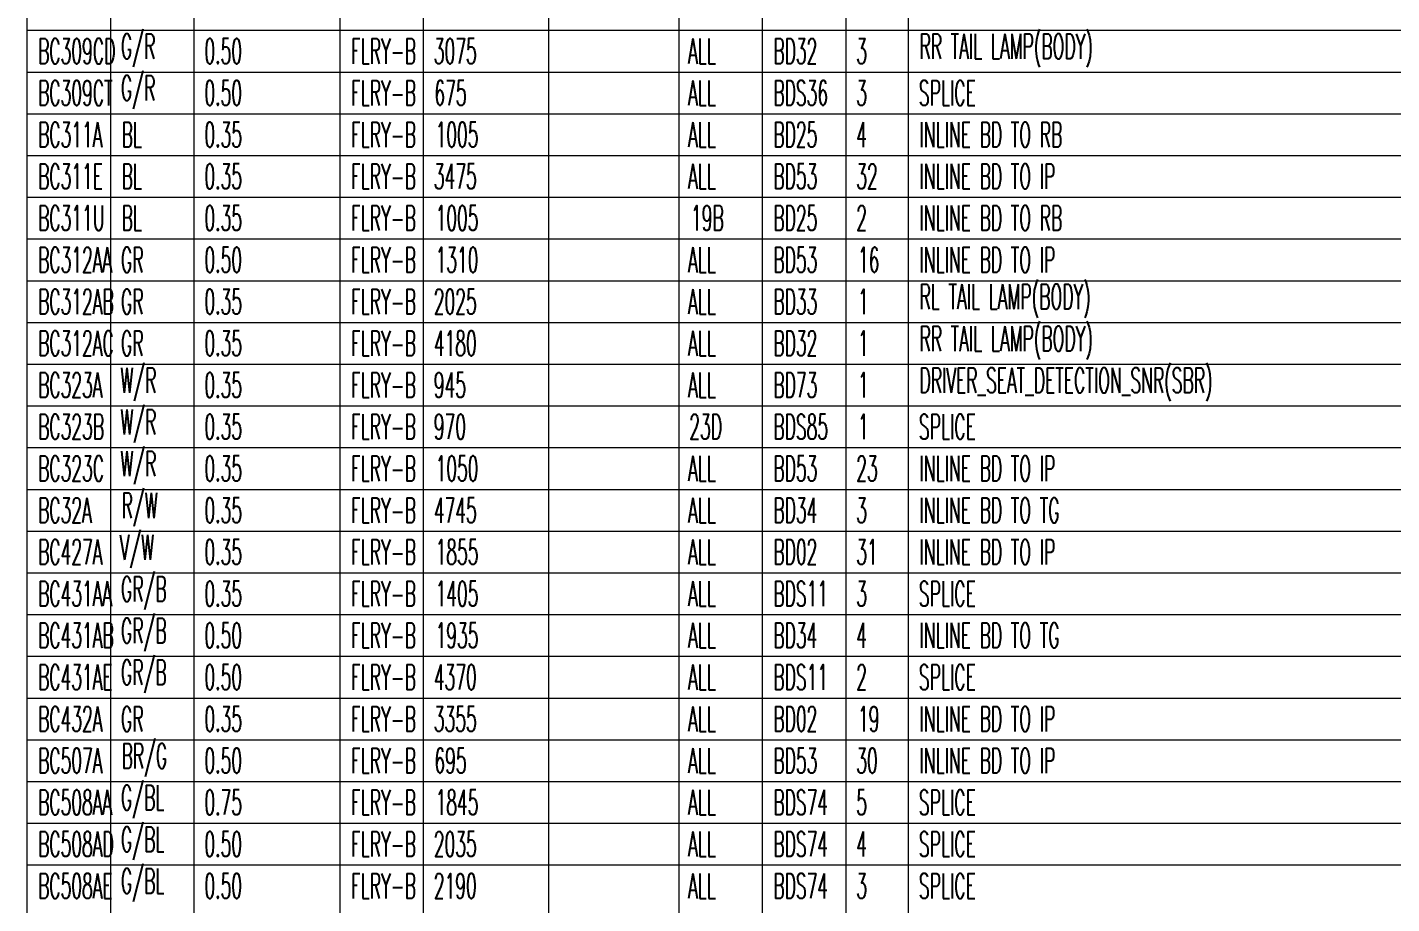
# Model space of a CAD drawing. Header units: inches. Extents: x 47316 to 59086, y 3141 to 11743.
# Drawn here: x 54078.1 to 54241.6, y 6142 to 6247 of the extents above; entities that cross this region are included whole.
import ezdxf

# ---------------------------------------------------------------- set-up
doc = ezdxf.new("R2010")
doc.units = ezdxf.units.IN
doc.header["$MEASUREMENT"] = 0
doc.styles.get("Standard").update_dxf_attribs({"font": ''})
doc.styles.get('Standard').set_extended_font_data('SimSun')

msp = doc.modelspace()

# ---------------------------------------------------------------- linework, layer by layer
at = {"color": 0, "linetype": 'Continuous', "lineweight": 15}
for p, q in [((54078.14, 5891.63), (54078.14, 6396.63)), ((54088.14, 5891.63), (54088.14, 6396.63)), ((54098.14, 5891.63), (54098.14, 6396.63)), ((54115.61, 5891.63), (54115.61, 6396.63)), ((54125.61, 5891.63), (54125.61, 6396.63)), ((54140.61, 5891.63), (54140.61, 6396.63)), ((54156.21, 5891.63), (54156.21, 6396.63)), ((54166.21, 5891.63), (54166.21, 6396.63)), ((54176.21, 5891.63), (54176.21, 6396.63)), ((54183.71, 5891.63), (54183.71, 6396.63)), ((54078.14, 6246.63), (54404.99, 6246.63)), ((54078.14, 6241.63), (54404.99, 6241.63)), ((54078.14, 6236.63), (54404.99, 6236.63)), ((54078.14, 6231.63), (54404.99, 6231.63)), ((54078.14, 6226.63), (54404.99, 6226.63)), ((54078.14, 6221.63), (54404.99, 6221.63)), ((54078.14, 6216.63), (54404.99, 6216.63)), ((54078.14, 6211.63), (54404.99, 6211.63)), ((54078.14, 6206.63), (54404.99, 6206.63)), ((54078.14, 6201.63), (54404.99, 6201.63)), ((54078.14, 6196.63), (54404.99, 6196.63)), ((54078.14, 6191.63), (54404.99, 6191.63)), ((54078.14, 6186.63), (54404.99, 6186.63)), ((54078.14, 6181.63), (54404.99, 6181.63)), ((54078.14, 6176.63), (54404.99, 6176.63)), ((54078.14, 6171.63), (54404.99, 6171.63)), ((54078.14, 6166.63), (54404.99, 6166.63)), ((54078.14, 6161.63), (54404.99, 6161.63)), ((54078.14, 6156.63), (54404.99, 6156.63)), ((54078.14, 6151.63), (54404.99, 6151.63)), ((54078.14, 6146.63), (54404.99, 6146.63))]:
    msp.add_line(p, q, dxfattribs=at)

# ---------------------------------------------------------------- texts
at = {"color": 7, "linetype": 'Continuous', "lineweight": 15, "char_height": 3, "attachment_point": 1}
for s, insert, width in [('\\Fromans.shx;\\W0.5000000000;\\T1.0000000000;\\o\\lG/R', (54089.36, 6246.2), 4.5714), ('\\Fromans.shx;\\W0.5000000000;\\T1.0000000000;\\o\\lRR TAIL LAMP(BODY)', (54185, 6246.2), 23.7857), ('\\Fromans.shx;\\W0.5000000000;\\T1.0000000000;\\o\\lBC309CD', (54079.43, 6245.63), 10.2857), ('\\Fromans.shx;\\W0.5000000000;\\T1.0000000000;\\o\\l0.50', (54099.36, 6245.63), 5), ('\\Fromans.shx;\\W0.5000000000;\\T1.0000000000;\\o\\lFLRY-B', (54116.9, 6245.63), 8.6429), ('\\Fromans.shx;\\W0.5000000000;\\T1.0000000000;\\o\\l3075', (54126.83, 6245.63), 5.7143), ('\\Fromans.shx;\\W0.5000000000;\\T1.0000000000;\\o\\lALL', (54157.28, 6245.63), 3.7143), ('\\Fromans.shx;\\W0.5000000000;\\T1.0000000000;\\o\\lBD32', (54167.5, 6245.63), 5.8571), ('\\Fromans.shx;\\W0.5000000000;\\T1.0000000000;\\o\\l3', (54177.43, 6245.63), 1.4286), ('\\Fromans.shx;\\W0.5000000000;\\T1.0000000000;\\o\\lG/R', (54089.36, 6241.2), 4.5714), ('\\Fromans.shx;\\W0.5000000000;\\T1.0000000000;\\o\\lBC309CT', (54079.43, 6240.63), 9.9286), ('\\Fromans.shx;\\W0.5000000000;\\T1.0000000000;\\o\\l0.50', (54099.36, 6240.63), 5), ('\\Fromans.shx;\\W0.5000000000;\\T1.0000000000;\\o\\lFLRY-B', (54116.9, 6240.63), 8.6429), ('\\Fromans.shx;\\W0.5000000000;\\T1.0000000000;\\o\\l675', (54126.9, 6240.63), 4.2857), ('\\Fromans.shx;\\W0.5000000000;\\T1.0000000000;\\o\\lALL', (54157.28, 6240.63), 3.7143), ('\\Fromans.shx;\\W0.5000000000;\\T1.0000000000;\\o\\lBDS36', (54167.5, 6240.63), 7.2857), ('\\Fromans.shx;\\W0.5000000000;\\T1.0000000000;\\o\\l3', (54177.43, 6240.63), 1.4286), ('\\Fromans.shx;\\W0.5000000000;\\T1.0000000000;\\o\\lSPLICE', (54184.93, 6240.63), 7.5714), ('\\Fromans.shx;\\W0.5000000000;\\T1.0000000000;\\o\\lBC311A', (54079.43, 6235.63), 8.5714), ('\\Fromans.shx;\\W0.5000000000;\\T1.0000000000;\\o\\lBL', (54089.43, 6235.63), 2.7143), ('\\Fromans.shx;\\W0.5000000000;\\T1.0000000000;\\o\\l0.35', (54099.36, 6235.63), 5), ('\\Fromans.shx;\\W0.5000000000;\\T1.0000000000;\\o\\lFLRY-B', (54116.9, 6235.63), 8.6429), ('\\Fromans.shx;\\W0.5000000000;\\T1.0000000000;\\o\\l1005', (54127.04, 6235.63), 5.7143), ('\\Fromans.shx;\\W0.5000000000;\\T1.0000000000;\\o\\lALL', (54157.28, 6235.63), 3.7143), ('\\Fromans.shx;\\W0.5000000000;\\T1.0000000000;\\o\\lBD25', (54167.5, 6235.63), 5.8571), ('\\Fromans.shx;\\W0.5000000000;\\T1.0000000000;\\o\\l4', (54177.43, 6235.63), 1.4286), ('\\Fromans.shx;\\W0.5000000000;\\T1.0000000000;\\o\\lINLINE BD TO RB', (54185, 6235.63), 20.0714), ('\\Fromans.shx;\\W0.5000000000;\\T1.0000000000;\\o\\lBC311E', (54079.43, 6230.63), 8.6429), ('\\Fromans.shx;\\W0.5000000000;\\T1.0000000000;\\o\\lBL', (54089.43, 6230.63), 2.7143), ('\\Fromans.shx;\\W0.5000000000;\\T1.0000000000;\\o\\l0.35', (54099.36, 6230.63), 5), ('\\Fromans.shx;\\W0.5000000000;\\T1.0000000000;\\o\\lFLRY-B', (54116.9, 6230.63), 8.6429), ('\\Fromans.shx;\\W0.5000000000;\\T1.0000000000;\\o\\l3475', (54126.83, 6230.63), 5.7143), ('\\Fromans.shx;\\W0.5000000000;\\T1.0000000000;\\o\\lALL', (54157.28, 6230.63), 3.7143), ('\\Fromans.shx;\\W0.5000000000;\\T1.0000000000;\\o\\lBD53', (54167.5, 6230.63), 5.8571), ('\\Fromans.shx;\\W0.5000000000;\\T1.0000000000;\\o\\l32', (54177.43, 6230.63), 2.8571), ('\\Fromans.shx;\\W0.5000000000;\\T1.0000000000;\\o\\lINLINE BD TO IP', (54185, 6230.63), 19.1429), ('\\Fromans.shx;\\W0.5000000000;\\T1.0000000000;\\o\\lBC311U', (54079.43, 6225.63), 8.8571), ('\\Fromans.shx;\\W0.5000000000;\\T1.0000000000;\\o\\lBL', (54089.43, 6225.63), 2.7143), ('\\Fromans.shx;\\W0.5000000000;\\T1.0000000000;\\o\\l0.35', (54099.36, 6225.63), 5), ('\\Fromans.shx;\\W0.5000000000;\\T1.0000000000;\\o\\lFLRY-B', (54116.9, 6225.63), 8.6429), ('\\Fromans.shx;\\W0.5000000000;\\T1.0000000000;\\o\\l1005', (54127.04, 6225.63), 5.7143), ('\\Fromans.shx;\\W0.5000000000;\\T1.0000000000;\\o\\l19B', (54157.64, 6225.63), 4.3571), ('\\Fromans.shx;\\W0.5000000000;\\T1.0000000000;\\o\\lBD25', (54167.5, 6225.63), 5.8571), ('\\Fromans.shx;\\W0.5000000000;\\T1.0000000000;\\o\\l2', (54177.43, 6225.63), 1.4286), ('\\Fromans.shx;\\W0.5000000000;\\T1.0000000000;\\o\\lINLINE BD TO RB', (54185, 6225.63), 20.0714), ('\\Fromans.shx;\\W0.5000000000;\\T1.0000000000;\\o\\lBC312AA', (54079.43, 6220.63), 9.8571), ('\\Fromans.shx;\\W0.5000000000;\\T1.0000000000;\\o\\lGR', (54089.36, 6220.63), 3), ('\\Fromans.shx;\\W0.5000000000;\\T1.0000000000;\\o\\l0.50', (54099.36, 6220.63), 5), ('\\Fromans.shx;\\W0.5000000000;\\T1.0000000000;\\o\\lFLRY-B', (54116.9, 6220.63), 8.6429), ('\\Fromans.shx;\\W0.5000000000;\\T1.0000000000;\\o\\l1310', (54127.04, 6220.63), 5.7143), ('\\Fromans.shx;\\W0.5000000000;\\T1.0000000000;\\o\\lALL', (54157.28, 6220.63), 3.7143), ('\\Fromans.shx;\\W0.5000000000;\\T1.0000000000;\\o\\lBD53', (54167.5, 6220.63), 5.8571), ('\\Fromans.shx;\\W0.5000000000;\\T1.0000000000;\\o\\l16', (54177.64, 6220.63), 2.8571), ('\\Fromans.shx;\\W0.5000000000;\\T1.0000000000;\\o\\lINLINE BD TO IP', (54185, 6220.63), 19.1429), ('\\Fromans.shx;\\W0.5000000000;\\T1.0000000000;\\o\\lRL TAIL LAMP(BODY)', (54185, 6216.2), 23.5), ('\\Fromans.shx;\\W0.5000000000;\\T1.0000000000;\\o\\lBC312AB', (54079.43, 6215.63), 10.0714), ('\\Fromans.shx;\\W0.5000000000;\\T1.0000000000;\\o\\lGR', (54089.36, 6215.63), 3), ('\\Fromans.shx;\\W0.5000000000;\\T1.0000000000;\\o\\l0.35', (54099.36, 6215.63), 5), ('\\Fromans.shx;\\W0.5000000000;\\T1.0000000000;\\o\\lFLRY-B', (54116.9, 6215.63), 8.6429), ('\\Fromans.shx;\\W0.5000000000;\\T1.0000000000;\\o\\l2025', (54126.83, 6215.63), 5.7143), ('\\Fromans.shx;\\W0.5000000000;\\T1.0000000000;\\o\\lALL', (54157.28, 6215.63), 3.7143), ('\\Fromans.shx;\\W0.5000000000;\\T1.0000000000;\\o\\lBD33', (54167.5, 6215.63), 5.8571), ('\\Fromans.shx;\\W0.5000000000;\\T1.0000000000;\\o\\l1', (54177.64, 6215.63), 1.4286), ('\\Fromans.shx;\\W0.5000000000;\\T1.0000000000;\\o\\lBC312AC', (54079.43, 6210.63), 10.0714), ('\\Fromans.shx;\\W0.5000000000;\\T1.0000000000;\\o\\lGR', (54089.36, 6210.63), 3), ('\\Fromans.shx;\\W0.5000000000;\\T1.0000000000;\\o\\l0.35', (54099.36, 6210.63), 5), ('\\Fromans.shx;\\W0.5000000000;\\T1.0000000000;\\o\\lFLRY-B', (54116.9, 6210.63), 8.6429), ('\\Fromans.shx;\\W0.5000000000;\\T1.0000000000;\\o\\l4180', (54126.83, 6210.63), 5.7143), ('\\Fromans.shx;\\W0.5000000000;\\T1.0000000000;\\o\\lALL', (54157.28, 6210.63), 3.7143), ('\\Fromans.shx;\\W0.5000000000;\\T1.0000000000;\\o\\lBD32', (54167.5, 6210.63), 5.8571), ('\\Fromans.shx;\\W0.5000000000;\\T1.0000000000;\\o\\l1', (54177.64, 6210.63), 1.4286), ('\\Fromans.shx;\\W0.5000000000;\\T1.0000000000;\\o\\lRR TAIL LAMP(BODY)', (54185, 6211.2), 23.7857), ('\\Fromans.shx;\\W0.5000000000;\\T1.0000000000;\\o\\lBC323A', (54079.43, 6205.63), 8.5714), ('\\Fromans.shx;\\W0.5000000000;\\T1.0000000000;\\o\\lW/R', (54089.29, 6206.2), 4.7857), ('\\Fromans.shx;\\W0.5000000000;\\T1.0000000000;\\o\\l0.35', (54099.36, 6205.63), 5), ('\\Fromans.shx;\\W0.5000000000;\\T1.0000000000;\\o\\lFLRY-B', (54116.9, 6205.63), 8.6429), ('\\Fromans.shx;\\W0.5000000000;\\T1.0000000000;\\o\\l945', (54126.83, 6205.63), 4.2857), ('\\Fromans.shx;\\W0.5000000000;\\T1.0000000000;\\o\\lALL', (54157.28, 6205.63), 3.7143), ('\\Fromans.shx;\\W0.5000000000;\\T1.0000000000;\\o\\lBD73', (54167.5, 6205.63), 5.8571), ('\\Fromans.shx;\\W0.5000000000;\\T1.0000000000;\\o\\l1', (54177.64, 6205.63), 1.4286), ('\\Fromans.shx;\\W0.5000000000;\\T1.0000000000;\\o\\lDRIVER_SEAT_DETECTION_SNR(SBR)', (54185, 6206.2), 40.7143), ('\\Fromans.shx;\\W0.5000000000;\\T1.0000000000;\\o\\lBC323B', (54079.43, 6200.63), 8.7857), ('\\Fromans.shx;\\W0.5000000000;\\T1.0000000000;\\o\\lW/R', (54089.29, 6201.2), 4.7857), ('\\Fromans.shx;\\W0.5000000000;\\T1.0000000000;\\o\\l0.35', (54099.36, 6200.63), 5), ('\\Fromans.shx;\\W0.5000000000;\\T1.0000000000;\\o\\lFLRY-B', (54116.9, 6200.63), 8.6429), ('\\Fromans.shx;\\W0.5000000000;\\T1.0000000000;\\o\\l970', (54126.83, 6200.63), 4.2857), ('\\Fromans.shx;\\W0.5000000000;\\T1.0000000000;\\o\\l23D', (54157.43, 6200.63), 4.3571), ('\\Fromans.shx;\\W0.5000000000;\\T1.0000000000;\\o\\lBDS85', (54167.5, 6200.63), 7.2857), ('\\Fromans.shx;\\W0.5000000000;\\T1.0000000000;\\o\\l1', (54177.64, 6200.63), 1.4286), ('\\Fromans.shx;\\W0.5000000000;\\T1.0000000000;\\o\\lSPLICE', (54184.93, 6200.63), 7.5714), ('\\Fromans.shx;\\W0.5000000000;\\T1.0000000000;\\o\\lBC323C', (54079.43, 6195.63), 8.7857), ('\\Fromans.shx;\\W0.5000000000;\\T1.0000000000;\\o\\lW/R', (54089.29, 6196.2), 4.7857), ('\\Fromans.shx;\\W0.5000000000;\\T1.0000000000;\\o\\l0.35', (54099.36, 6195.63), 5), ('\\Fromans.shx;\\W0.5000000000;\\T1.0000000000;\\o\\lFLRY-B', (54116.9, 6195.63), 8.6429), ('\\Fromans.shx;\\W0.5000000000;\\T1.0000000000;\\o\\l1050', (54127.04, 6195.63), 5.7143), ('\\Fromans.shx;\\W0.5000000000;\\T1.0000000000;\\o\\lALL', (54157.28, 6195.63), 3.7143), ('\\Fromans.shx;\\W0.5000000000;\\T1.0000000000;\\o\\lBD53', (54167.5, 6195.63), 5.8571), ('\\Fromans.shx;\\W0.5000000000;\\T1.0000000000;\\o\\l23', (54177.43, 6195.63), 2.8571), ('\\Fromans.shx;\\W0.5000000000;\\T1.0000000000;\\o\\lINLINE BD TO IP', (54185, 6195.63), 19.1429), ('\\Fromans.shx;\\W0.5000000000;\\T1.0000000000;\\o\\lBC32A', (54079.43, 6190.63), 7.1429), ('\\Fromans.shx;\\W0.5000000000;\\T1.0000000000;\\o\\lR/W', (54089.43, 6191.2), 4.7857), ('\\Fromans.shx;\\W0.5000000000;\\T1.0000000000;\\o\\l0.35', (54099.36, 6190.63), 5), ('\\Fromans.shx;\\W0.5000000000;\\T1.0000000000;\\o\\lFLRY-B', (54116.9, 6190.63), 8.6429), ('\\Fromans.shx;\\W0.5000000000;\\T1.0000000000;\\o\\l4745', (54126.83, 6190.63), 5.7143), ('\\Fromans.shx;\\W0.5000000000;\\T1.0000000000;\\o\\lALL', (54157.28, 6190.63), 3.7143), ('\\Fromans.shx;\\W0.5000000000;\\T1.0000000000;\\o\\lBD34', (54167.5, 6190.63), 5.8571), ('\\Fromans.shx;\\W0.5000000000;\\T1.0000000000;\\o\\l3', (54177.43, 6190.63), 1.4286), ('\\Fromans.shx;\\W0.5000000000;\\T1.0000000000;\\o\\lINLINE BD TO TG', (54185, 6190.63), 19.7143), ('\\Fromans.shx;\\W0.5000000000;\\T1.0000000000;\\o\\lV/W', (54089.21, 6186.2), 4.5714), ('\\Fromans.shx;\\W0.5000000000;\\T1.0000000000;\\o\\lBC427A', (54079.43, 6185.63), 8.5714), ('\\Fromans.shx;\\W0.5000000000;\\T1.0000000000;\\o\\l0.35', (54099.36, 6185.63), 5), ('\\Fromans.shx;\\W0.5000000000;\\T1.0000000000;\\o\\lFLRY-B', (54116.9, 6185.63), 8.6429), ('\\Fromans.shx;\\W0.5000000000;\\T1.0000000000;\\o\\l1855', (54127.04, 6185.63), 5.7143), ('\\Fromans.shx;\\W0.5000000000;\\T1.0000000000;\\o\\lALL', (54157.28, 6185.63), 3.7143), ('\\Fromans.shx;\\W0.5000000000;\\T1.0000000000;\\o\\lBD02', (54167.5, 6185.63), 5.8571), ('\\Fromans.shx;\\W0.5000000000;\\T1.0000000000;\\o\\l31', (54177.43, 6185.63), 2.8571), ('\\Fromans.shx;\\W0.5000000000;\\T1.0000000000;\\o\\lINLINE BD TO IP', (54185, 6185.63), 19.1429), ('\\Fromans.shx;\\W0.5000000000;\\T1.0000000000;\\o\\lGR/B', (54089.36, 6181.2), 6.0714), ('\\Fromans.shx;\\W0.5000000000;\\T1.0000000000;\\o\\lBC431AA', (54079.43, 6180.63), 9.8571), ('\\Fromans.shx;\\W0.5000000000;\\T1.0000000000;\\o\\l0.35', (54099.36, 6180.63), 5), ('\\Fromans.shx;\\W0.5000000000;\\T1.0000000000;\\o\\lFLRY-B', (54116.9, 6180.63), 8.6429), ('\\Fromans.shx;\\W0.5000000000;\\T1.0000000000;\\o\\l1405', (54127.04, 6180.63), 5.7143), ('\\Fromans.shx;\\W0.5000000000;\\T1.0000000000;\\o\\lALL', (54157.28, 6180.63), 3.7143), ('\\Fromans.shx;\\W0.5000000000;\\T1.0000000000;\\o\\lBDS11', (54167.5, 6180.63), 7.2857), ('\\Fromans.shx;\\W0.5000000000;\\T1.0000000000;\\o\\l3', (54177.43, 6180.63), 1.4286), ('\\Fromans.shx;\\W0.5000000000;\\T1.0000000000;\\o\\lSPLICE', (54184.93, 6180.63), 7.5714), ('\\Fromans.shx;\\W0.5000000000;\\T1.0000000000;\\o\\lGR/B', (54089.36, 6176.2), 6.0714), ('\\Fromans.shx;\\W0.5000000000;\\T1.0000000000;\\o\\lBC431AB', (54079.43, 6175.63), 10.0714), ('\\Fromans.shx;\\W0.5000000000;\\T1.0000000000;\\o\\l0.50', (54099.36, 6175.63), 5), ('\\Fromans.shx;\\W0.5000000000;\\T1.0000000000;\\o\\lFLRY-B', (54116.9, 6175.63), 8.6429), ('\\Fromans.shx;\\W0.5000000000;\\T1.0000000000;\\o\\l1935', (54127.04, 6175.63), 5.7143), ('\\Fromans.shx;\\W0.5000000000;\\T1.0000000000;\\o\\lALL', (54157.28, 6175.63), 3.7143), ('\\Fromans.shx;\\W0.5000000000;\\T1.0000000000;\\o\\lBD34', (54167.5, 6175.63), 5.8571), ('\\Fromans.shx;\\W0.5000000000;\\T1.0000000000;\\o\\l4', (54177.43, 6175.63), 1.4286), ('\\Fromans.shx;\\W0.5000000000;\\T1.0000000000;\\o\\lINLINE BD TO TG', (54185, 6175.63), 19.7143), ('\\Fromans.shx;\\W0.5000000000;\\T1.0000000000;\\o\\lGR/B', (54089.36, 6171.2), 6.0714), ('\\Fromans.shx;\\W0.5000000000;\\T1.0000000000;\\o\\lBC431AE', (54079.43, 6170.63), 9.9286), ('\\Fromans.shx;\\W0.5000000000;\\T1.0000000000;\\o\\l0.50', (54099.36, 6170.63), 5), ('\\Fromans.shx;\\W0.5000000000;\\T1.0000000000;\\o\\lFLRY-B', (54116.9, 6170.63), 8.6429), ('\\Fromans.shx;\\W0.5000000000;\\T1.0000000000;\\o\\l4370', (54126.83, 6170.63), 5.7143), ('\\Fromans.shx;\\W0.5000000000;\\T1.0000000000;\\o\\lALL', (54157.28, 6170.63), 3.7143), ('\\Fromans.shx;\\W0.5000000000;\\T1.0000000000;\\o\\lBDS11', (54167.5, 6170.63), 7.2857), ('\\Fromans.shx;\\W0.5000000000;\\T1.0000000000;\\o\\l2', (54177.43, 6170.63), 1.4286), ('\\Fromans.shx;\\W0.5000000000;\\T1.0000000000;\\o\\lSPLICE', (54184.93, 6170.63), 7.5714), ('\\Fromans.shx;\\W0.5000000000;\\T1.0000000000;\\o\\lBC432A', (54079.43, 6165.63), 8.5714), ('\\Fromans.shx;\\W0.5000000000;\\T1.0000000000;\\o\\lGR', (54089.36, 6165.63), 3), ('\\Fromans.shx;\\W0.5000000000;\\T1.0000000000;\\o\\l0.35', (54099.36, 6165.63), 5), ('\\Fromans.shx;\\W0.5000000000;\\T1.0000000000;\\o\\lFLRY-B', (54116.9, 6165.63), 8.6429), ('\\Fromans.shx;\\W0.5000000000;\\T1.0000000000;\\o\\l3355', (54126.83, 6165.63), 5.7143), ('\\Fromans.shx;\\W0.5000000000;\\T1.0000000000;\\o\\lALL', (54157.28, 6165.63), 3.7143), ('\\Fromans.shx;\\W0.5000000000;\\T1.0000000000;\\o\\lBD02', (54167.5, 6165.63), 5.8571), ('\\Fromans.shx;\\W0.5000000000;\\T1.0000000000;\\o\\l19', (54177.64, 6165.63), 2.8571), ('\\Fromans.shx;\\W0.5000000000;\\T1.0000000000;\\o\\lINLINE BD TO IP', (54185, 6165.63), 19.1429), ('\\Fromans.shx;\\W0.5000000000;\\T1.0000000000;\\o\\lBR/G', (54089.43, 6161.2), 6.0714), ('\\Fromans.shx;\\W0.5000000000;\\T1.0000000000;\\o\\lBC507A', (54079.43, 6160.63), 8.5714), ('\\Fromans.shx;\\W0.5000000000;\\T1.0000000000;\\o\\l0.50', (54099.36, 6160.63), 5), ('\\Fromans.shx;\\W0.5000000000;\\T1.0000000000;\\o\\lFLRY-B', (54116.9, 6160.63), 8.6429), ('\\Fromans.shx;\\W0.5000000000;\\T1.0000000000;\\o\\l695', (54126.9, 6160.63), 4.2857), ('\\Fromans.shx;\\W0.5000000000;\\T1.0000000000;\\o\\lALL', (54157.28, 6160.63), 3.7143), ('\\Fromans.shx;\\W0.5000000000;\\T1.0000000000;\\o\\lBD53', (54167.5, 6160.63), 5.8571), ('\\Fromans.shx;\\W0.5000000000;\\T1.0000000000;\\o\\l30', (54177.43, 6160.63), 2.8571), ('\\Fromans.shx;\\W0.5000000000;\\T1.0000000000;\\o\\lINLINE BD TO IP', (54185, 6160.63), 19.1429), ('\\Fromans.shx;\\W0.5000000000;\\T1.0000000000;\\o\\lG/BL', (54089.36, 6156.2), 5.7857), ('\\Fromans.shx;\\W0.5000000000;\\T1.0000000000;\\o\\lBC508AA', (54079.43, 6155.63), 9.8571), ('\\Fromans.shx;\\W0.5000000000;\\T1.0000000000;\\o\\l0.75', (54099.36, 6155.63), 5), ('\\Fromans.shx;\\W0.5000000000;\\T1.0000000000;\\o\\lFLRY-B', (54116.9, 6155.63), 8.6429), ('\\Fromans.shx;\\W0.5000000000;\\T1.0000000000;\\o\\l1845', (54127.04, 6155.63), 5.7143), ('\\Fromans.shx;\\W0.5000000000;\\T1.0000000000;\\o\\lALL', (54157.28, 6155.63), 3.7143), ('\\Fromans.shx;\\W0.5000000000;\\T1.0000000000;\\o\\lBDS74', (54167.5, 6155.63), 7.2857), ('\\Fromans.shx;\\W0.5000000000;\\T1.0000000000;\\o\\l5', (54177.43, 6155.63), 1.4286), ('\\Fromans.shx;\\W0.5000000000;\\T1.0000000000;\\o\\lSPLICE', (54184.93, 6155.63), 7.5714), ('\\Fromans.shx;\\W0.5000000000;\\T1.0000000000;\\o\\lG/BL', (54089.36, 6151.2), 5.7857), ('\\Fromans.shx;\\W0.5000000000;\\T1.0000000000;\\o\\lBC508AD', (54079.43, 6150.63), 10.0714), ('\\Fromans.shx;\\W0.5000000000;\\T1.0000000000;\\o\\l0.50', (54099.36, 6150.63), 5), ('\\Fromans.shx;\\W0.5000000000;\\T1.0000000000;\\o\\lFLRY-B', (54116.9, 6150.63), 8.6429), ('\\Fromans.shx;\\W0.5000000000;\\T1.0000000000;\\o\\l2035', (54126.83, 6150.63), 5.7143), ('\\Fromans.shx;\\W0.5000000000;\\T1.0000000000;\\o\\lALL', (54157.28, 6150.63), 3.7143), ('\\Fromans.shx;\\W0.5000000000;\\T1.0000000000;\\o\\lBDS74', (54167.5, 6150.63), 7.2857), ('\\Fromans.shx;\\W0.5000000000;\\T1.0000000000;\\o\\l4', (54177.43, 6150.63), 1.4286), ('\\Fromans.shx;\\W0.5000000000;\\T1.0000000000;\\o\\lSPLICE', (54184.93, 6150.63), 7.5714), ('\\Fromans.shx;\\W0.5000000000;\\T1.0000000000;\\o\\lG/BL', (54089.36, 6146.2), 5.7857), ('\\Fromans.shx;\\W0.5000000000;\\T1.0000000000;\\o\\lBC508AE', (54079.43, 6145.63), 9.9286), ('\\Fromans.shx;\\W0.5000000000;\\T1.0000000000;\\o\\l0.50', (54099.36, 6145.63), 5), ('\\Fromans.shx;\\W0.5000000000;\\T1.0000000000;\\o\\lFLRY-B', (54116.9, 6145.63), 8.6429), ('\\Fromans.shx;\\W0.5000000000;\\T1.0000000000;\\o\\l2190', (54126.83, 6145.63), 5.7143), ('\\Fromans.shx;\\W0.5000000000;\\T1.0000000000;\\o\\lALL', (54157.28, 6145.63), 3.7143), ('\\Fromans.shx;\\W0.5000000000;\\T1.0000000000;\\o\\lBDS74', (54167.5, 6145.63), 7.2857), ('\\Fromans.shx;\\W0.5000000000;\\T1.0000000000;\\o\\l3', (54177.43, 6145.63), 1.4286), ('\\Fromans.shx;\\W0.5000000000;\\T1.0000000000;\\o\\lSPLICE', (54184.93, 6145.63), 7.5714)]:
    msp.add_mtext(s, dxfattribs=dict(at, insert=insert, width=width))

doc.saveas('drawing.dxf')
